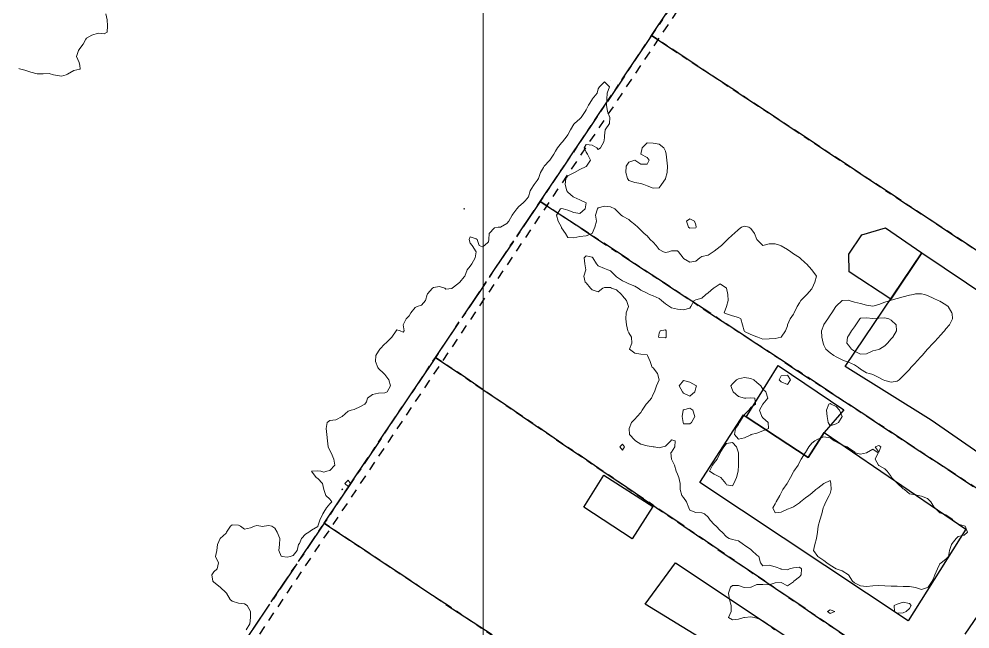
# Model space of a CAD drawing. Header units: centimetres. Extents: x 0 to 642158, y -847 to 649707.
# Drawn here: x 615928.8 to 616006.7, y 621205.3 to 621255.3 of the extents above; entities that cross this region are included whole.
import ezdxf

# ---------------------------------------------------------------- set-up
doc = ezdxf.new("R2010")
doc.units = ezdxf.units.CM
doc.header["$MEASUREMENT"] = 0
doc.linetypes.add('CENTERX2', pattern=[4, 2.5, -0.5, 0.5, -0.5])
doc.linetypes.add('JIS_02_0.7', pattern=[1.35, 0.75, -0.6])
for name, color, linetype, lineweight in [('MEV_grille', 254, 'Continuous', 9), ('WAL_parcellaire agricole', 7, 'JIS_02_0.7', 25), ('WAL_topographie 0.5', 253, 'Continuous', 20)]:
    doc.layers.add(name, color=color, linetype=linetype, lineweight=lineweight)
doc.layers.add('SPW_batiments', color=7, linetype='Continuous')
doc.layers.add('SPW_parcellaire cadastral', color=7, linetype='CENTERX2', lineweight=25, true_color=0xff0542)

# ---------------------------------------------------------------- blocks, each defined once
blk = doc.blocks.new('*U112')
at = {"layer": 'MEV_grille', "transparency": 33554687}
blk.add_lwpolyline([(0, 1825.476), (0, -1825.476)], dxfattribs=at)
blk = doc.blocks.new('*U113')
at = {"layer": 'MEV_grille', "color": 0, "linetype": 'ByBlock', "lineweight": -2, "transparency": 16777216}
blk.add_blockref('*U112', (600, 0), dxfattribs=at)

msp = doc.modelspace()

# ---------------------------------------------------------------- linework, layer by layer
at = {"layer": 'SPW_batiments'}
for points in [[(616000.221, 621232.369), (615996.81, 621234.591), (615996.776, 621236.05), (615997.857, 621237.633), (615999.786, 621238.2), (616002.767, 621236.154), (616000.221, 621232.369)], [(616015.657, 621227.506), (616009.586, 621218.271), (616003.545, 621222.426), (615996.494, 621226.829), (616002.767, 621236.154), (616015.657, 621227.506)], [(615996.367, 621223.293), (615994.768, 621221.417), (615993.449, 621219.389), (615988.385, 621222.706), (615988.447, 621222.807), (615991.002, 621226.929), (615996.367, 621223.293)], [(615988.385, 621222.706), (615993.449, 621219.389), (615994.768, 621221.417), (616006.386, 621213.51), (616001.661, 621205.978), (615984.575, 621217.34), (615988.144, 621222.864), (615988.385, 621222.706)], [(615980.735, 621215.363), (615979.042, 621212.72), (615975.057, 621215.306), (615976.697, 621217.933), (615980.735, 621215.363)], [(615997.939, 621200.515), (615995.419, 621196.558), (615992.99, 621198.182), (615989.87, 621193.453), (615982.703, 621198.042), (615986.426, 621203.463), (615984.469, 621204.664), (615980.093, 621207.348), (615982.594, 621210.731), (615997.939, 621200.515)]]:
    msp.add_lwpolyline(points, dxfattribs=at)
at = {"layer": 'SPW_parcellaire cadastral'}
for points in [[(615971.491, 621240.368), (615962.908, 621227.586), (615953.775, 621213.985), (615944.983, 621200.891), (615936.354, 621188.041), (615932.792, 621182.735), (615920.579, 621191.996), (615909.163, 621200.403), (615907.178, 621215.316), (615905.208, 621230.111), (615903.913, 621239.832), (615903.22, 621245.039), (615902.155, 621253.038), (615900.831, 621262.977), (615900.098, 621268.485), (615898.421, 621280.985), (615896.738, 621293.722), (615899.875, 621298.735), (615910.679, 621315.999), (615989.873, 621267.743), (615980.622, 621253.966), (615971.491, 621240.368)], [(616030.076, 621240.71), (616021.1, 621227.193), (615980.622, 621253.966), (615989.873, 621267.743), (616030.076, 621240.71)], [(616012.207, 621213.585), (615971.491, 621240.368), (615980.622, 621253.966), (616021.1, 621227.193), (616012.207, 621213.585)], [(616012.207, 621213.585), (616003.125, 621200.243), (615962.908, 621227.586), (615971.491, 621240.368), (616012.207, 621213.585)], [(615994.186, 621187.108), (615953.775, 621213.985), (615962.908, 621227.586), (616003.125, 621200.243), (615994.186, 621187.108)], [(615985.302, 621174.054), (615944.983, 621200.891), (615953.775, 621213.985), (615994.186, 621187.108), (615985.302, 621174.054)]]:
    msp.add_lwpolyline(points, dxfattribs=at)
at = {"layer": 'WAL_parcellaire agricole'}
msp.add_lwpolyline([(615932.823, 621382.262), (616024.829, 621318.773), (615932.664, 621181.331), (615908.845, 621200.511), (615897.084, 621294.508), (615929.327, 621350.511), (615927.074, 621372.261), (615932.823, 621382.262)], dxfattribs=at)
at = {"layer": 'WAL_topographie 0.5'}
for points in [[(615928.75, 621251.275), (615928.813, 621251.25), (615929.25, 621251.12), (615929.75, 621250.974), (615930.25, 621250.829), (615930.75, 621250.833), (615931.25, 621250.854), (615931.607, 621250.75), (615931.75, 621250.717), (615932.25, 621250.637), (615932.639, 621250.75), (615932.75, 621250.803), (615933.25, 621251.092), (615933.75, 621251.222), (615933.783, 621251.25), (615933.75, 621251.5), (615933.694, 621251.75), (615933.481, 621252.25), (615933.635, 621252.75), (615933.75, 621252.917), (615934.022, 621253.25), (615934.25, 621253.667), (615934.312, 621253.75), (615934.75, 621253.984), (615935.25, 621254.15), (615935.75, 621254.118), (615936, 621254.25), (615936.015, 621254.75), (615935.988, 621255.25), (615935.9, 621255.75)], [(615977.25, 621250.25), (615977.25, 621250.25), (615977.25, 621250.25), (615977.25, 621250.25), (615977.25, 621250.25)], [(615947.394, 621205.25), (615947.679, 621205.75), (615947.737, 621206.25), (615947.735, 621206.75), (615947.467, 621207.25), (615947.25, 621207.375), (615946.75, 621207.436), (615946.25, 621207.6), (615946.073, 621207.75), (615945.767, 621208.25), (615945.75, 621208.275), (615945.25, 621208.75), (615945.25, 621208.75), (615944.75, 621209.155), (615944.65, 621209.25), (615944.573, 621209.75), (615944.75, 621210), (615945, 621210.25), (615945.114, 621210.75), (615944.886, 621211.25), (615944.983, 621211.75), (615945.039, 621212.25), (615945.25, 621212.75), (615945.25, 621212.75), (615945.75, 621213.166), (615945.786, 621213.25), (615946.1, 621213.75), (615946.25, 621213.847), (615946.75, 621213.844), (615946.938, 621213.75), (615947.25, 621213.5), (615947.75, 621213.625), (615948.083, 621213.75), (615948.25, 621213.798), (615948.583, 621213.75), (615948.75, 621213.719), (615948.875, 621213.75), (615949.25, 621213.813), (615949.5, 621213.75), (615949.75, 621213.583), (615949.927, 621213.25), (615950.139, 621212.75), (615950.112, 621212.25), (615950.066, 621211.75), (615950.25, 621211.283), (615950.35, 621211.25), (615950.75, 621211.201), (615951, 621211.25), (615951.25, 621211.341), (615951.572, 621211.75), (615951.691, 621212.25), (615951.75, 621212.33), (615951.934, 621212.75), (615952.25, 621213.096), (615952.526, 621213.25), (615952.75, 621213.413), (615953.25, 621213.721), (615953.273, 621213.75), (615953.42, 621214.25), (615953.667, 621214.75), (615953.75, 621214.9), (615953.976, 621215.25), (615954.25, 621215.59), (615954.41, 621215.75), (615954.25, 621215.96), (615953.926, 621216.25), (615953.75, 621216.75), (615953.75, 621216.75), (615953.659, 621217.25), (615953.25, 621217.659), (615953.125, 621217.75), (615952.75, 621218.25), (615952.75, 621218.25), (615952.75, 621218.25), (615953.25, 621218.283), (615953.5, 621218.25), (615953.75, 621218.179), (615954, 621218.25), (615954.25, 621218.306), (615954.65, 621218.75), (615954.571, 621219.25), (615954.35, 621219.75), (615954.25, 621219.938), (615954.103, 621220.25), (615954.046, 621220.75), (615954.011, 621221.25), (615953.934, 621221.75), (615954.019, 621222.25), (615954.25, 621222.417), (615954.75, 621222.455), (615955.25, 621222.75), (615955.25, 621222.75), (615955.75, 621223.173), (615956, 621223.25), (615956.25, 621223.306), (615956.75, 621223.568), (615957.114, 621223.75), (615957.25, 621223.938), (615957.328, 621224.25), (615957.75, 621224.55), (615958.25, 621224.641), (615958.75, 621224.69), (615958.937, 621224.75), (615959.215, 621225.25), (615959.078, 621225.75), (615958.75, 621226.182), (615958.671, 621226.25), (615958.25, 621226.671), (615958.179, 621226.75), (615958, 621227.25), (615958.012, 621227.75), (615958.25, 621228.107), (615958.345, 621228.25), (615958.75, 621228.697), (615958.827, 621228.75), (615959.25, 621229.173), (615959.317, 621229.25), (615959.697, 621229.75), (615959.75, 621229.841), (615960, 621229.75), (615960.25, 621229.639), (615960.327, 621229.75), (615960.25, 621230.25), (615960.25, 621230.25), (615960.25, 621230.25), (615960.5, 621230.75), (615960.75, 621231), (615960.884, 621231.25), (615961.25, 621231.673), (615961.393, 621231.75), (615961.75, 621231.875), (615962.076, 621232.25), (615962.23, 621232.75), (615962.25, 621232.781), (615962.667, 621233.25), (615962.75, 621233.318), (615963.25, 621233.393), (615963.679, 621233.25), (615963.75, 621233.187), (615964.25, 621233.221), (615964.267, 621233.25), (615964.75, 621233.609), (615964.903, 621233.75), (615965.25, 621234.181), (615965.3, 621234.25), (615965.5, 621234.75), (615965.75, 621235.05), (615965.885, 621235.25), (615966.159, 621235.75), (615966.25, 621236.25), (615965.917, 621236.75), (615965.75, 621236.95), (615965.656, 621237.25), (615965.75, 621237.464), (615966.25, 621237.309), (615966.317, 621237.25), (615966.5, 621236.75), (615966.75, 621236.65), (615966.932, 621236.75), (615967.25, 621237.068), (615967.289, 621237.25), (615967.294, 621237.75), (615967.75, 621238.206), (615968.05, 621238.25), (615968.25, 621238.27), (615968.75, 621238.571), (615968.933, 621238.75), (615969.18, 621239.25), (615969.25, 621239.335), (615969.565, 621239.75), (615969.75, 621239.942), (615970.091, 621240.25), (615970.25, 621240.406), (615970.52, 621240.75), (615970.671, 621241.25), (615970.75, 621241.385), (615970.987, 621241.75), (615971.25, 621242.091), (615971.358, 621242.25), (615971.518, 621242.75), (615971.75, 621243.153), (615971.808, 621243.25), (615972.25, 621243.712), (615972.284, 621243.75), (615972.599, 621244.25), (615972.75, 621244.49), (615972.912, 621244.75), (615973.25, 621245.169), (615973.322, 621245.25), (615973.712, 621245.75), (615973.75, 621245.818), (615973.973, 621246.25), (615974.25, 621246.711), (615974.291, 621246.75), (615974.75, 621247.152), (615974.86, 621247.25), (615975.18, 621247.75), (615975.25, 621247.881), (615975.462, 621248.25), (615975.75, 621248.737), (615975.763, 621248.75), (615976.15, 621249.25), (615976.25, 621249.596), (615976.361, 621249.75), (615976.75, 621250.162), (615977.162, 621249.75), (615976.985, 621249.25), (615976.963, 621248.75), (615976.928, 621248.25), (615977.009, 621247.75), (615977.202, 621247.25), (615977.183, 621246.75), (615976.821, 621246.25), (615976.773, 621245.75), (615976.75, 621245.583), (615976.713, 621245.25), (615976.432, 621244.75), (615976.25, 621244.632), (615976.125, 621244.75), (615975.75, 621244.972), (615975.25, 621245.036), (615975.088, 621244.75), (615975.25, 621244.397), (615975.364, 621244.25), (615975.604, 621243.75), (615975.281, 621243.25), (615975.25, 621243.226), (615974.75, 621242.988), (615974.296, 621242.75), (615974.25, 621242.726), (615973.75, 621242.47), (615973.597, 621242.25), (615973.529, 621241.75), (615973.66, 621241.25), (615973.75, 621241.125), (615974.206, 621240.75), (615974.25, 621240.72), (615974.75, 621240.5), (615975.25, 621240.25), (615975.25, 621240.25), (615975.25, 621240.25), (615975.171, 621239.75), (615974.75, 621239.387), (615974.25, 621239.458), (615973.75, 621239.644), (615973.375, 621239.75), (615973.25, 621239.795), (615973.164, 621239.75), (615972.813, 621239.25), (615972.964, 621238.75), (615973.23, 621238.25), (615973.25, 621238.191), (615973.562, 621237.75), (615973.75, 621237.404), (615974.25, 621237.397), (615974.75, 621237.487), (615975.25, 621237.539), (615975.75, 621237.75), (615975.75, 621237.75), (615975.958, 621238.25), (615976.107, 621238.75), (615976.019, 621239.25), (615976.2, 621239.75), (615976.25, 621239.833), (615976.75, 621239.977), (615977.25, 621239.917), (615977.607, 621239.75), (615977.75, 621239.632), (615978.132, 621239.25), (615978.25, 621239.155), (615978.75, 621238.875), (615978.893, 621238.75), (615979.25, 621238.472), (615979.49, 621238.25), (615979.75, 621238.026), (615980.017, 621237.75), (615980.25, 621237.538), (615980.5, 621237.25), (615980.75, 621237.024), (615981.006, 621236.75), (615981.25, 621236.417), (615981.594, 621236.25), (615981.75, 621236.172), (615982.027, 621236.25), (615982.25, 621236.327), (615982.75, 621236.329), (615982.833, 621236.25), (615983.213, 621235.75), (615983.25, 621235.697), (615983.75, 621235.402), (615984.25, 621235.485), (615984.571, 621235.75), (615984.75, 621235.846), (615985.25, 621235.962), (615985.667, 621236.25), (615985.75, 621236.284), (615986.25, 621236.662), (615986.354, 621236.75), (615986.75, 621237.161), (615986.843, 621237.25), (615987.25, 621237.643), (615987.381, 621237.75), (615987.75, 621238.077), (615988, 621238.25), (615988.25, 621238.328), (615988.596, 621238.25), (615988.75, 621238.145), (615989.063, 621237.75), (615989.25, 621237.25), (615989.25, 621237.25), (615989.75, 621236.75), (615990.25, 621236.893), (615990.75, 621236.885), (615991.187, 621236.75), (615991.25, 621236.73), (615991.75, 621236.433), (615992.039, 621236.25), (615992.25, 621236.08), (615992.75, 621235.773), (615992.783, 621235.75), (615993.25, 621235.306), (615993.321, 621235.25), (615993.75, 621234.762), (615993.769, 621234.75), (615994.139, 621234.25), (615994, 621233.75), (615993.786, 621233.25), (615993.75, 621233.193), (615993.338, 621232.75), (615993.25, 621232.631), (615992.86, 621232.25), (615992.75, 621232.063), (615992.542, 621231.75), (615992.306, 621231.25), (615992.25, 621231.115), (615991.993, 621230.75), (615991.774, 621230.25), (615991.75, 621230.159), (615991.605, 621229.75), (615991.25, 621229.25), (615991.25, 621229.25), (615990.75, 621229.119), (615990.25, 621229.093), (615989.75, 621229.083), (615989.333, 621229.25), (615989.25, 621229.273), (615988.75, 621229.45), (615988.25, 621229.717), (615988.197, 621229.75), (615988.083, 621230.25), (615987.923, 621230.75), (615987.75, 621230.865), (615987.25, 621231), (615986.75, 621231.15), (615986.558, 621231.25), (615986.75, 621231.75), (615986.75, 621231.75), (615986.906, 621232.25), (615986.859, 621232.75), (615986.75, 621233.25), (615986.75, 621233.25), (615986.25, 621233.614), (615985.75, 621233.29), (615985.7, 621233.25), (615985.25, 621232.875), (615985.062, 621232.75), (615984.75, 621232.438), (615984.25, 621232.315), (615984.1, 621232.25), (615983.833, 621231.75), (615983.75, 621231.632), (615983.25, 621231.471), (615982.75, 621231.533), (615982.25, 621231.64), (615982.083, 621231.75), (615981.75, 621231.974), (615981.423, 621232.25), (615981.25, 621232.402), (615980.75, 621232.629), (615980.45, 621232.75), (615980.25, 621232.838), (615979.75, 621233.101), (615979.531, 621233.25), (615979.25, 621233.411), (615978.75, 621233.622), (615978.488, 621233.75), (615978.25, 621233.861), (615977.75, 621234.192), (615977.696, 621234.25), (615977.25, 621234.667), (615977.042, 621234.75), (615976.75, 621234.859), (615976.25, 621235.094), (615976.094, 621235.25), (615975.8, 621235.75), (615975.75, 621235.806), (615975.25, 621235.906), (615975.103, 621235.75), (615975.141, 621235.25), (615975.221, 621234.75), (615975.062, 621234.25), (615975.179, 621233.75), (615975.25, 621233.708), (615975.616, 621233.25), (615975.75, 621233.132), (615976.25, 621232.964), (615976.614, 621233.25), (615976.75, 621233.31), (615977.25, 621233.3), (615977.344, 621233.25), (615977.75, 621233.109), (615978.163, 621232.75), (615978.25, 621232.637), (615978.558, 621232.25), (615978.715, 621231.75), (615978.528, 621231.25), (615978.509, 621230.75), (615978.57, 621230.25), (615978.671, 621229.75), (615978.75, 621229.6), (615978.969, 621229.25), (615979, 621228.75), (615978.821, 621228.25), (615979.25, 621227.917), (615979.75, 621227.861), (615980.25, 621227.788), (615980.283, 621227.75), (615980.5, 621227.25), (615980.679, 621226.75), (615980.75, 621226.717), (615981.1, 621226.25), (615981.233, 621225.75), (615981.027, 621225.25), (615980.862, 621224.75), (615980.75, 621224.561), (615980.602, 621224.25), (615980.25, 621223.844), (615980.18, 621223.75), (615979.848, 621223.25), (615979.75, 621223.073), (615979.427, 621222.75), (615979.25, 621222.529), (615978.971, 621222.25), (615978.788, 621221.75), (615978.818, 621221.25), (615979.25, 621220.81), (615979.31, 621220.75), (615979.75, 621220.464), (615980.25, 621220.338), (615980.75, 621220.254), (615980.821, 621220.25), (615981.25, 621220.167), (615981.55, 621220.25), (615981.75, 621220.295), (615982.194, 621220.75), (615982.25, 621220.839), (615982.563, 621220.75), (615982.536, 621220.25), (615982.25, 621219.806), (615982.194, 621219.75), (615982.25, 621219.251), (615982.25, 621219.25), (615982.487, 621218.75), (615982.645, 621218.25), (615982.75, 621218), (615982.845, 621217.75), (615982.976, 621217.25), (615982.955, 621216.75), (615983.092, 621216.25), (615983.25, 621216.104), (615983.47, 621215.75), (615983.678, 621215.25), (615983.75, 621215.067), (615984.25, 621214.871), (615984.75, 621214.838), (615984.95, 621214.75), (615985.25, 621214.474), (615985.422, 621214.25), (615985.75, 621213.894), (615985.913, 621213.75), (615986.25, 621213.4), (615986.4, 621213.25), (615986.75, 621212.87), (615986.979, 621212.75), (615987.25, 621212.645), (615987.75, 621212.559), (615988.154, 621212.25), (615988.25, 621212.198), (615988.75, 621211.828), (615988.845, 621211.75), (615989.25, 621211.372), (615989.403, 621211.25), (615989.544, 621210.75), (615989.75, 621210.5), (615990.25, 621210.55), (615990.75, 621210.406), (615991.219, 621210.25), (615991.25, 621210.229), (615991.75, 621210.173), (615991.917, 621210.25), (615992.25, 621210.323), (615992.75, 621210.375), (615992.896, 621210.25), (615992.875, 621209.75), (615992.75, 621209.597), (615992.287, 621209.25), (615992.25, 621209.194), (615991.75, 621208.868), (615991.25, 621209.136), (615990.75, 621209.116), (615990.25, 621208.936), (615989.75, 621208.974), (615989.25, 621208.972), (615988.788, 621208.75), (615988.75, 621208.738), (615988.25, 621208.723), (615988.139, 621208.75), (615987.75, 621208.885), (615987.25, 621208.875), (615987.092, 621208.75), (615986.917, 621208.25), (615987, 621207.75), (615987.143, 621207.25), (615987.135, 621206.75), (615986.917, 621206.25), (615987.25, 621206.073), (615987.75, 621206.135), (615988.179, 621206.25), (615988.25, 621206.267), (615988.75, 621206.321), (615989.042, 621206.25), (615989.25, 621206.208), (615989.75, 621205.982), (615990.094, 621205.75), (615990.25, 621205.64), (615990.692, 621205.25)], [(615981.444, 621241.75), (615981.25, 621241.489), (615980.75, 621241.458), (615980.25, 621241.657), (615979.983, 621241.75), (615979.75, 621241.838), (615979.25, 621241.917), (615978.75, 621242.092), (615978.65, 621242.25), (615978.516, 621242.75), (615978.55, 621243.25), (615978.75, 621243.583), (615979.25, 621243.75), (615979.25, 621243.75), (615979.25, 621243.75), (615979.75, 621243.417), (615980.25, 621243.427), (615980.422, 621243.75), (615980.25, 621243.979), (615979.75, 621244.25), (615979.75, 621244.25), (615979.75, 621244.25), (615979.837, 621244.75), (615980.25, 621245.163), (615980.75, 621245.15), (615981.25, 621245.069), (615981.633, 621244.75), (615981.75, 621244.481), (615981.821, 621244.25), (615981.868, 621243.75), (615981.917, 621243.25), (615981.91, 621242.75), (615981.765, 621242.25), (615981.75, 621242.225), (615981.444, 621241.75)], [(615965.279, 621239.75), (615965.25, 621239.708), (615965.224, 621239.75), (615965.25, 621239.822), (615965.279, 621239.75)], [(615984.284, 621238.25), (615984.25, 621238.208), (615983.75, 621238.169), (615983.647, 621238.25), (615983.474, 621238.75), (615983.75, 621238.945), (615984.131, 621238.75), (615984.25, 621238.438), (615984.284, 621238.25)], [(616000.75, 621225.639), (616000.909, 621225.75), (616001.25, 621226.063), (616001.423, 621226.25), (616001.75, 621226.604), (616001.883, 621226.75), (616002.25, 621227.147), (616002.346, 621227.25), (616002.75, 621227.688), (616002.806, 621227.75), (616003.25, 621228.25), (616003.25, 621228.25), (616003.703, 621228.75), (616003.75, 621228.8), (616004.171, 621229.25), (616004.25, 621229.339), (616004.619, 621229.75), (616004.75, 621229.919), (616005.031, 621230.25), (616005.25, 621230.68), (616005.288, 621230.75), (616005.25, 621231.188), (616005.244, 621231.25), (616004.931, 621231.75), (616004.75, 621231.888), (616004.25, 621232.183), (616004.118, 621232.25), (616003.75, 621232.424), (616003.25, 621232.667), (616003, 621232.75), (616002.75, 621232.792), (616002.25, 621232.783), (616002.08, 621232.75), (616001.75, 621232.681), (616001.25, 621232.548), (616000.75, 621232.414), (616000.25, 621232.264), (616000.209, 621232.25), (615999.75, 621232.102), (615999.25, 621231.916), (615998.75, 621231.792), (615998.25, 621231.86), (615997.75, 621231.988), (615997.25, 621232.123), (615996.811, 621232.25), (615996.75, 621232.272), (615996.25, 621232.25), (615996.25, 621232.25), (615995.75, 621231.788), (615995.722, 621231.75), (615995.393, 621231.25), (615995.25, 621231.036), (615995.061, 621230.75), (615994.75, 621230.284), (615994.729, 621230.25), (615994.547, 621229.75), (615994.58, 621229.25), (615994.686, 621228.75), (615994.75, 621228.588), (615994.904, 621228.25), (615995.25, 621227.95), (615995.548, 621227.75), (615995.75, 621227.639), (615996.25, 621227.382), (615996.582, 621227.25), (615996.75, 621227.187), (615997.25, 621226.969), (615997.57, 621226.75), (615997.75, 621226.609), (615998.25, 621226.305), (615998.482, 621226.25), (615998.75, 621226.173), (615999.25, 621225.942), (615999.616, 621225.75), (615999.75, 621225.677), (616000.25, 621225.565), (616000.75, 621225.639)], [(615999.25, 621228.233), (615999.29, 621228.25), (615999.75, 621228.532), (615999.954, 621228.75), (616000.25, 621229.098), (616000.382, 621229.25), (616000.696, 621229.75), (616000.657, 621230.25), (616000.25, 621230.631), (616000.056, 621230.75), (615999.75, 621230.818), (615999.25, 621230.796), (615998.75, 621230.779), (615998.25, 621230.834), (615997.75, 621230.794), (615997.683, 621230.75), (615997.365, 621230.25), (615997.25, 621230.083), (615997.012, 621229.75), (615996.75, 621229.351), (615996.688, 621229.25), (615996.63, 621228.75), (615996.75, 621228.595), (615996.994, 621228.25), (615997.25, 621228.094), (615997.75, 621227.838), (615998.25, 621227.872), (615998.75, 621228.118), (615999.25, 621228.233)], [(615981.806, 621229.25), (615981.75, 621229.19), (615981.25, 621229.202), (615981.179, 621229.25), (615981.25, 621229.583), (615981.333, 621229.75), (615981.75, 621229.843), (615981.826, 621229.75), (615981.806, 621229.25)], [(615992.007, 621225.75), (615991.75, 621225.37), (615991.25, 621225.573), (615991.073, 621225.75), (615991.25, 621226.073), (615991.75, 621226.115), (615992.007, 621225.75)], [(615984.179, 621224.75), (615983.75, 621224.397), (615983.25, 621224.655), (615983.15, 621224.75), (615982.889, 621225.25), (615983.25, 621225.683), (615983.75, 621225.566), (615984.25, 621225.292), (615984.296, 621225.25), (615984.25, 621225.083), (615984.179, 621224.75)], [(615988.781, 621221.25), (615988.75, 621221.229), (615988.25, 621221), (615987.75, 621220.889), (615987.408, 621221.25), (615987.512, 621221.75), (615987.75, 621222.095), (615987.826, 621222.25), (615988.132, 621222.75), (615988.25, 621222.891), (615988.594, 621223.25), (615988.75, 621223.464), (615989.135, 621223.75), (615989.083, 621224.25), (615988.75, 621224.279), (615988.35, 621224.25), (615988.25, 621224.24), (615988.227, 621224.25), (615987.75, 621224.38), (615987.302, 621224.75), (615987.25, 621224.909), (615987.103, 621225.25), (615987.25, 621225.417), (615987.591, 621225.75), (615987.75, 621225.821), (615988.25, 621225.924), (615988.75, 621225.864), (615989.006, 621225.75), (615989.25, 621225.524), (615989.579, 621225.25), (615989.75, 621224.977), (615989.988, 621224.75), (615990.139, 621224.25), (615989.75, 621223.75), (615989.75, 621223.75), (615989.456, 621223.25), (615989.667, 621222.75), (615989.75, 621222.633), (615990.179, 621222.25), (615990.206, 621221.75), (615989.75, 621221.552), (615989.25, 621221.379), (615988.781, 621221.25)], [(615995.944, 621222.25), (615995.75, 621222.13), (615995.25, 621221.977), (615995.092, 621222.25), (615995, 621222.75), (615994.962, 621223.25), (615995.143, 621223.75), (615995.25, 621223.793), (615995.344, 621223.75), (615995.75, 621223.553), (615996.036, 621223.25), (615996.25, 621222.75), (615996.25, 621222.75), (615996.25, 621222.75), (615995.944, 621222.25)], [(615983.904, 621222.25), (615983.75, 621222.15), (615983.25, 621222.15), (615983.215, 621222.25), (615983.131, 621222.75), (615983.219, 621223.25), (615983.25, 621223.279), (615983.75, 621223.429), (615984, 621223.25), (615984.167, 621222.75), (615983.904, 621222.25)], [(615987.375, 621217.25), (615987.25, 621217.05), (615986.75, 621217.15), (615986.697, 621217.25), (615986.295, 621217.75), (615986.25, 621217.779), (615985.75, 621218.023), (615985.365, 621218.25), (615985.609, 621218.75), (615985.75, 621218.938), (615985.992, 621219.25), (615986.236, 621219.75), (615986.25, 621219.786), (615986.546, 621220.25), (615986.75, 621220.515), (615987.25, 621220.6), (615987.568, 621220.25), (615987.75, 621219.75), (615987.75, 621219.75), (615987.75, 621219.25), (615987.75, 621218.75), (615987.75, 621218.749), (615987.705, 621218.25), (615987.583, 621217.75), (615987.375, 621217.25)], [(616003.28, 621208.75), (616003.25, 621208.713), (616002.75, 621208.559), (616002.25, 621208.721), (616002.1, 621208.75), (616001.75, 621208.792), (616001.25, 621208.808), (616000.75, 621208.82), (616000.25, 621208.828), (615999.75, 621208.853), (615999.25, 621208.882), (615998.75, 621208.861), (615998.25, 621208.806), (615997.75, 621208.854), (615997.25, 621209.11), (615997.091, 621209.25), (615996.75, 621209.75), (615996.75, 621209.75), (615996.25, 621210.096), (615995.75, 621210.25), (615995.75, 621210.25), (615995.25, 621210.558), (615994.972, 621210.75), (615994.75, 621210.926), (615994.25, 621211.25), (615994.25, 621211.25), (615993.893, 621211.75), (615994, 621212.25), (615994.125, 621212.75), (615994.221, 621213.25), (615994.25, 621213.5), (615994.278, 621213.75), (615994.416, 621214.25), (615994.563, 621214.75), (615994.697, 621215.25), (615994.75, 621215.361), (615994.909, 621215.75), (615995.187, 621216.25), (615995.25, 621216.417), (615995.327, 621216.75), (615995.322, 621217.25), (615995.25, 621217.5), (615994.75, 621217.25), (615994.75, 621217.25), (615994.25, 621216.875), (615994.096, 621216.75), (615993.75, 621216.45), (615993.5, 621216.25), (615993.25, 621216.062), (615992.833, 621215.75), (615992.75, 621215.673), (615992.25, 621215.327), (615992.05, 621215.25), (615991.75, 621215.135), (615991.25, 621214.886), (615990.75, 621214.85), (615990.568, 621215.25), (615990.75, 621215.583), (615990.834, 621215.75), (615991.139, 621216.25), (615991.25, 621216.473), (615991.389, 621216.75), (615991.722, 621217.25), (615991.75, 621217.292), (615992.012, 621217.75), (615992.25, 621218.205), (615992.278, 621218.25), (615992.625, 621218.75), (615992.75, 621219), (615992.875, 621219.25), (615993.222, 621219.75), (615993.25, 621219.792), (615993.5, 621220.25), (615993.75, 621220.539), (615994, 621220.75), (615994.25, 621220.868), (615994.75, 621221.062), (615995.25, 621221), (615995.591, 621220.75), (615995.75, 621220.66), (615996.25, 621220.398), (615996.65, 621220.25), (615996.75, 621220.166), (615997.25, 621219.833), (615997.321, 621219.75), (615997.75, 621219.643), (615998.25, 621219.75), (615998.25, 621219.75), (615998.75, 621220.058), (615999.194, 621219.75), (615998.954, 621219.25), (615999.223, 621218.75), (615999.25, 621218.731), (615999.75, 621218.437), (615999.924, 621218.25), (616000.25, 621217.813), (616000.292, 621217.75), (616000.75, 621217.261), (616000.769, 621217.25), (616001.25, 621216.802), (616001.344, 621216.75), (616001.75, 621216.389), (616002.25, 621216.331), (616002.478, 621216.25), (616002.75, 621216.199), (616003.25, 621216.013), (616003.519, 621215.75), (616003.75, 621215.341), (616003.83, 621215.25), (616004.25, 621214.846), (616004.5, 621214.75), (616004.75, 621214.676), (616005.25, 621214.31), (616005.318, 621214.25), (616005.75, 621213.911), (616006.25, 621213.781), (616006.321, 621213.75), (616006.517, 621213.25), (616006.25, 621213), (616005.75, 621212.906), (616005.594, 621212.75), (616005.25, 621212.327), (616005.202, 621212.25), (616005.038, 621211.75), (616004.953, 621211.25), (616004.75, 621211.04), (616004.359, 621210.75), (616004.25, 621210.657), (616004.07, 621210.25), (616003.844, 621209.75), (616003.75, 621209.553), (616003.627, 621209.25), (616003.28, 621208.75)], [(615978.25, 621219.972), (615978.389, 621220.25), (615978.25, 621220.477), (615978.023, 621220.25), (615978.25, 621219.972)], [(615999.425, 621220.25), (615999.25, 621219.813), (615998.959, 621220.25), (615999.25, 621220.366), (615999.425, 621220.25)], [(615955.75, 621217), (615955.932, 621217.25), (615955.75, 621217.516), (615955.464, 621217.25), (615955.75, 621217)], [(615955.25, 621216.725), (615955.306, 621216.75), (615955.25, 621216.821), (615955.233, 621216.75), (615955.25, 621216.725)], [(616001.487, 621206.75), (616001.25, 621206.648), (616000.75, 621206.629), (616000.528, 621206.75), (616000.515, 621207.25), (616000.75, 621207.364), (616001.25, 621207.507), (616001.75, 621207.411), (616001.889, 621207.25), (616001.75, 621207), (616001.487, 621206.75)], [(615995.65, 621206.75), (615995.25, 621206.596), (615995.05, 621206.75), (615995.25, 621206.904), (615995.65, 621206.75)]]:
    msp.add_lwpolyline(points, dxfattribs=at)

# ---------------------------------------------------------------- block references
at = {"layer": 'MEV_grille', "transparency": 33554687}
msp.add_blockref('*U113', (615366.814, 620593.644), dxfattribs=at)

doc.saveas('drawing.dxf')
